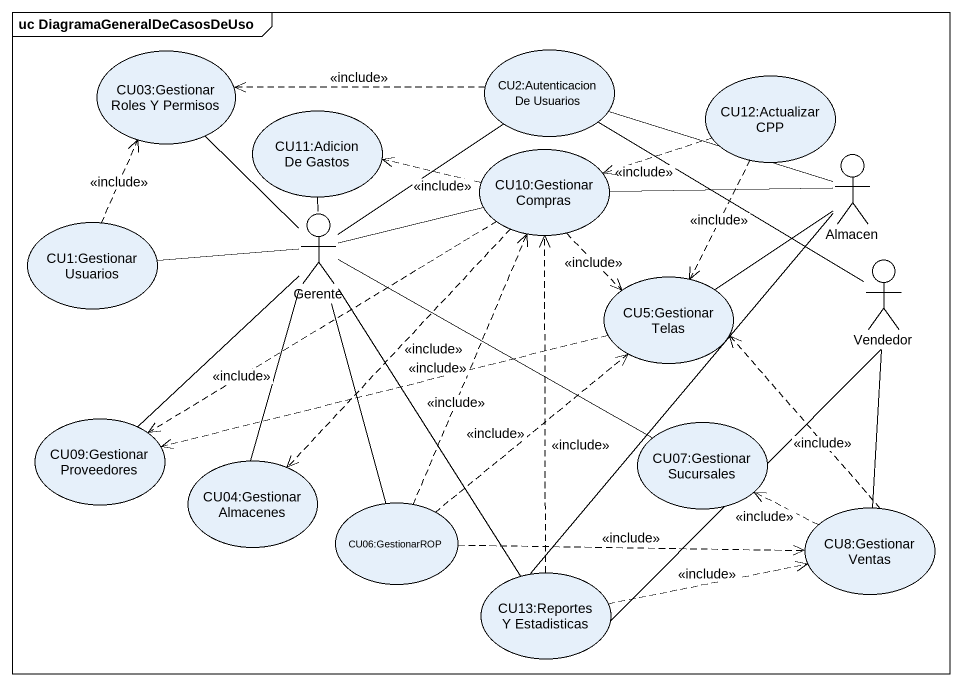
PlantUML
@startuml
mainframe uc DiagramaGeneralDeCasosDeUso
usecase "CU03:Gestionar Roles Y Permisos" as CU03_Gestionar_Roles_Y
usecase "CU2:Autenticacion De Usuarios" as CU2_Autenticacion_De
usecase "CU12:Actualizar CPP" as CU12_Actualizar_CPP
usecase "CU11:Adicion De Gastos" as CU11_Adicion_De_Gastos
usecase "CU10:Gestionar Compras" as CU10_Gestionar_Compras
actor Almacen
usecase "CU1:Gestionar Usuarios" as CU1_Gestionar_Usuarios
actor Gerente
usecase "CU5:Gestionar Telas" as CU5_Gestionar_Telas
actor Vendedor
usecase "CU09:Gestionar Proveedores" as CU09_Gestionar_Proveedores
usecase "CU04:Gestionar Almacenes" as CU04_Gestionar_Almacenes
usecase "CU07:Gestionar Sucursales" as CU07_Gestionar_Sucursales
usecase "CU06:GestionarROP" as CU06_GestionarROP
usecase "CU8:Gestionar Ventas" as CU8_Gestionar_Ventas
usecase "CU13:Reportes Y Estadisticas" as CU13_Reportes_Y_Estadisticas
CU2_Autenticacion_De .left.> CU03_Gestionar_Roles_Y : <<include>>
CU12_Actualizar_CPP .left.> CU10_Gestionar_Compras : <<include>>
CU12_Actualizar_CPP ..> CU5_Gestionar_Telas : <<include>>
CU10_Gestionar_Compras .left.> CU11_Adicion_De_Gastos : <<include>>
CU10_Gestionar_Compras ..> CU5_Gestionar_Telas : <<include>>
CU10_Gestionar_Compras ..> CU09_Gestionar_Proveedores : <<include>>
CU10_Gestionar_Compras ..> CU04_Gestionar_Almacenes : <<include>>
Almacen -left- CU2_Autenticacion_De
Almacen -left- CU10_Gestionar_Compras
Almacen -- CU5_Gestionar_Telas
Almacen -- CU13_Reportes_Y_Estadisticas
CU1_Gestionar_Usuarios .up.> CU03_Gestionar_Roles_Y : <<include>>
Gerente -up- CU03_Gestionar_Roles_Y
Gerente -up- CU2_Autenticacion_De
Gerente -up- CU11_Adicion_De_Gastos
Gerente -right- CU10_Gestionar_Compras
Gerente -left- CU1_Gestionar_Usuarios
Gerente -- CU09_Gestionar_Proveedores
Gerente -- CU04_Gestionar_Almacenes
Gerente -right- CU07_Gestionar_Sucursales
Gerente -- CU06_GestionarROP
Gerente -- CU13_Reportes_Y_Estadisticas
CU5_Gestionar_Telas .left.> CU09_Gestionar_Proveedores : <<include>>
Vendedor -up- CU2_Autenticacion_De
Vendedor -- CU8_Gestionar_Ventas
Vendedor -- CU13_Reportes_Y_Estadisticas
CU06_GestionarROP .up.> CU10_Gestionar_Compras : <<include>>
CU06_GestionarROP .up.> CU5_Gestionar_Telas : <<include>>
CU06_GestionarROP .right.> CU8_Gestionar_Ventas : <<include>>
CU8_Gestionar_Ventas .up.> CU5_Gestionar_Telas : <<include>>
CU8_Gestionar_Ventas .left.> CU07_Gestionar_Sucursales : <<include>>
CU13_Reportes_Y_Estadisticas .up.> CU10_Gestionar_Compras : <<include>>
CU13_Reportes_Y_Estadisticas .right.> CU8_Gestionar_Ventas : <<include>>
@enduml
